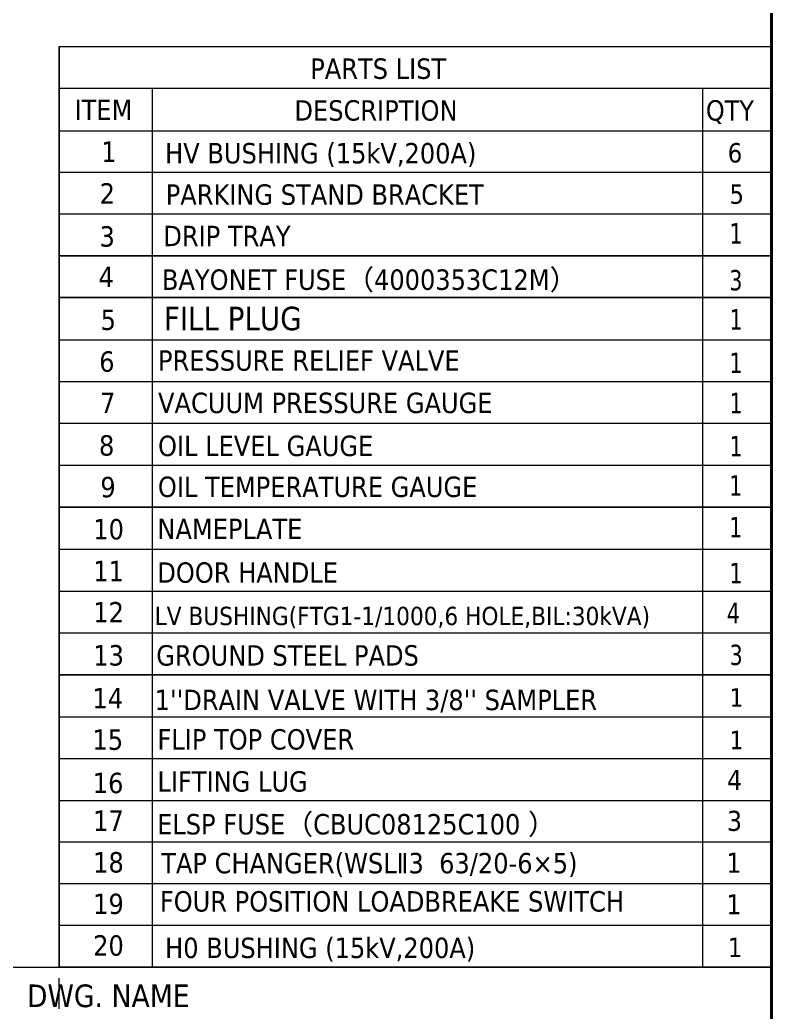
# Model space of a CAD drawing. Header units: millimetres. Extents: x 236326 to 245858, y -181683 to -175236.
# Drawn here: x 243404 to 245230, y -180468 to -178062 of the extents above; entities that cross this region are included whole.
import ezdxf

# ---------------------------------------------------------------- set-up
doc = ezdxf.new("R2010")
doc.units = ezdxf.units.MM
doc.header["$LTSCALE"] = 13
doc.layers.add('1', color=4, linetype='Continuous')
doc.layers.add('铁心', color=3, linetype='Continuous', lineweight=0)
doc.styles.add('Tahoma$001', font='tahoma.ttf', dxfattribs={"height": 2.159784})
doc.styles.add('Tahoma_txtstyle_28.93_0_0', font='tahoma.ttf')
doc.styles.add('Tahoma_txtstyle_30.40_0_0', font='tahoma.ttf')

msp = doc.modelspace()

# ---------------------------------------------------------------- linework, layer by layer
at = {"layer": '1', "const_width": 7.598}
msp.add_lwpolyline([(236890.155, -181443.892), (245225.797, -181443.892), (245225.797, -175452.65), (236890.155, -175452.65), (236890.155, -181443.892)], dxfattribs=at)
at = {"layer": '铁心'}
msp.add_line((241969.687, -180358.522), (245225.797, -180358.522), dxfattribs=at)
for points in [[(243499.286, -180358.522), (243499.286, -178126.576)], [(243499.286, -178126.576), (245225.797, -178126.576), (245225.797, -178227.837)], [(243499.286, -178126.576), (243499.286, -178227.837), (243499.286, -178227.837)], [(243499.286, -178227.837), (245225.797, -178227.837), (245225.797, -178331.199)], [(243499.286, -178227.837), (243499.286, -178331.199), (245225.797, -178331.199)], [(243724.918, -178227.837), (243724.918, -178331.199), (243724.918, -178331.199)], [(245058.458, -178227.837), (245058.458, -180358.522)], [(243499.286, -179243.389), (245225.797, -179243.389), (245225.797, -178331.199)], [(243499.286, -178331.199), (243499.286, -179243.389)], [(243724.918, -178331.199), (243724.918, -179243.389)], [(245225.797, -178432.04), (243499.286, -178432.04), (243499.286, -178432.04)], [(245225.797, -178533.301), (243499.286, -178533.301), (243499.286, -178533.301)], [(243724.918, -178533.301), (243724.918, -178634.142), (243724.918, -178634.142)], [(243499.286, -178634.562), (245225.797, -178634.562), (245225.797, -178735.403)], [(243499.286, -178634.562), (243499.286, -178735.403), (245225.797, -178735.403)], [(245225.797, -178634.562), (243499.286, -178634.562), (243499.286, -178634.562)], [(243499.286, -179447.592), (243499.286, -178634.562), (243499.286, -178634.562)], [(243724.918, -178634.562), (243724.918, -180358.522)], [(243499.286, -178735.403), (243499.286, -180358.522)], [(245225.797, -178735.403), (243499.286, -178735.403), (243499.286, -178735.403)], [(245225.797, -180459.783), (245225.797, -178732.462)], [(245225.797, -178838.765), (243499.286, -178838.765), (243499.286, -178838.765)], [(245225.797, -178838.765), (243499.286, -178838.765), (243499.286, -178838.765)], [(245225.797, -178940.026), (243499.286, -178940.026), (243499.286, -178940.026)], [(245225.797, -178940.026), (243499.286, -178940.026), (243499.286, -178940.026)], [(245225.797, -179040.867), (243499.286, -179040.867), (243499.286, -179040.867)], [(245225.797, -179040.867), (243499.286, -179040.867)], [(245225.797, -179142.128), (243499.286, -179142.128), (243499.286, -179142.128)], [(245225.797, -179142.128), (243499.286, -179142.128), (243499.286, -179142.128)], [(245225.797, -179243.389), (243499.286, -179243.389), (243499.286, -179243.389)], [(245225.797, -179346.331), (243499.286, -179346.331), (243499.286, -179346.331)], [(245225.797, -179447.592), (243499.286, -179447.592), (243499.286, -179447.592)], [(245225.797, -179548.853), (243499.286, -179548.853), (243499.286, -179548.853)], [(243724.918, -179548.853), (243724.918, -180358.522)], [(245225.797, -179649.694), (243499.286, -179649.694)], [(243499.286, -180358.522), (243499.286, -179649.694), (245225.797, -179649.694)], [(243499.286, -179649.694), (243499.286, -180358.522)], [(245225.797, -179752.636), (243499.286, -179752.636)], [(245225.797, -179853.897), (243499.286, -179853.897)], [(245225.797, -179955.158), (243499.286, -179955.158)], [(245225.797, -180055.999), (243499.286, -180055.999)], [(245225.797, -180055.999), (243499.286, -180055.999), (243499.286, -180055.999)], [(245225.797, -180055.999), (243499.286, -180055.999), (243499.286, -180055.999)], [(245225.797, -180055.999), (243499.286, -180055.999), (243499.286, -180055.999)], [(245225.797, -180156.84), (243499.286, -180156.84)], [(245225.797, -180156.84), (243499.286, -180156.84), (243499.286, -180156.84)], [(245225.797, -180156.84), (243499.286, -180156.84), (243499.286, -180156.84)], [(245225.797, -180156.84), (243499.286, -180156.84), (243499.286, -180156.84)], [(245225.797, -180257.681), (243499.286, -180257.681)], [(245225.797, -180257.681), (243499.286, -180257.681), (243499.286, -180257.681)], [(245225.797, -180257.681), (243499.286, -180257.681), (243499.286, -180257.681)], [(245225.797, -180257.681), (243499.286, -180257.681), (243499.286, -180257.681)], [(245225.797, -180358.522), (243499.286, -180358.522)], [(245225.797, -180358.522), (243499.286, -180358.522), (243499.286, -180358.522)], [(245225.797, -180358.522), (243499.286, -180358.522), (243499.286, -180358.522)], [(245225.797, -180358.522), (243499.286, -180358.522), (243499.286, -180358.522)], [(243499.286, -180459.363), (243499.286, -180385.529)]]:
    msp.add_lwpolyline(points, dxfattribs=at)

# ---------------------------------------------------------------- texts
for s, height, style, p in [('PARTS LIST', 49.4841, 'Tahoma_txtstyle_30.40_0_0', (244107.928, -178205.147)), ('ITEM', 49.4841, 'Tahoma_txtstyle_30.40_0_0', (243536.681, -178305.148)), ('DESCRIPTION', 49.48409, 'Tahoma_txtstyle_30.40_0_0', (244069.622, -178306.409)), ('QTY', 49.2664, 'Tahoma$001', (245066.552, -178306.182)), ('1', 49.484, 'Tahoma_txtstyle_30.40_0_0', (243601.388, -178406.409)), (' HV BUSHING (15kV,200A)', 49.484, 'Tahoma_txtstyle_30.40_0_0', (243737.626, -178410.137)), ('6', 47.079, 'Tahoma_txtstyle_28.93_0_0', (245119.485, -178407.88)), ('2', 49.484, 'Tahoma_txtstyle_30.40_0_0', (243597.606, -178507.67)), ('PARKING STAND BRACKET', 49.48409, 'Tahoma_txtstyle_30.40_0_0', (243757.726, -178510.409)), ('5', 47.079, 'Tahoma$001', (245123.687, -178508.091)), ('3', 49.484, 'Tahoma_txtstyle_30.40_0_0', (243597.186, -178611.873)), ('DRIP TRAY ', 49.4841, 'Tahoma_txtstyle_30.40_0_0', (243751.842, -178610.852)), ('4', 49.484, 'Tahoma_txtstyle_30.40_0_0', (243595.085, -178709.772)), ('BAYONET FUSE（4000353C12M）', 49.48409, 'Tahoma_txtstyle_30.40_0_0', (243748.312, -178716.673)), ('5', 49.484, 'Tahoma_txtstyle_30.40_0_0', (243599.851, -178813.975)), ('FILL PLUG', 56.976, 'Tahoma$001', (243753.187, -178814.571)), ('PRESSURE RELIEF VALVE', 49.48409, 'Tahoma_txtstyle_30.40_0_0', (243739.024, -178912.67)), ('6', 49.484, 'Tahoma_txtstyle_30.40_0_0', (243596.424, -178915.236)), ('7', 49.484, 'Tahoma_txtstyle_30.40_0_0', (243598.551, -179015.237)), ('VACUUM PRESSURE GAUGE', 49.48409, 'Tahoma_txtstyle_30.40_0_0', (243739.024, -179015.395)), ('8', 49.484, 'Tahoma_txtstyle_30.40_0_0', (243595.913, -179118.599)), ('OIL LEVEL GAUGE', 49.48409, 'Tahoma_txtstyle_30.40_0_0', (243739.024, -179119.643)), ('9', 49.484, 'Tahoma_txtstyle_30.40_0_0', (243599.282, -179219.65)), ('OIL TEMPERATURE GAUGE ', 49.48409, 'Tahoma_txtstyle_30.40_0_0', (243738.662, -179218.959)), ('10', 49.4841, 'Tahoma_txtstyle_30.40_0_0', (243582.06, -179321.751)), ('NAMEPLATE', 49.4841, 'Tahoma_txtstyle_30.40_0_0', (243737.626, -179320.911)), ('11', 49.4841, 'Tahoma_txtstyle_30.40_0_0', (243582.06, -179423.012)), ('DOOR HANDLE', 49.48409, 'Tahoma_txtstyle_30.40_0_0', (243737.218, -179426.824)), ('12', 49.4841, 'Tahoma_txtstyle_30.40_0_0', (243582.06, -179523.013)), ('LV BUSHING(FTG1-1/1000,6 HOLE,BIL:30kVA)', 44.53568, 'Tahoma_txtstyle_30.40_0_0', (243730.787, -179529.558)), ('13', 49.4841, 'Tahoma_txtstyle_30.40_0_0', (243582.06, -179627.425)), ('GROUND STEEL PADS', 49.48409, 'Tahoma_txtstyle_30.40_0_0', (243734.685, -179627.635)), ('14', 49.4841, 'Tahoma_txtstyle_30.40_0_0', (243580.17, -179731.455)), ("1''DRAIN VALVE WITH 3/8'' SAMPLER ", 49.48409, 'Tahoma_txtstyle_30.40_0_0', (243730.903, -179735.596)), ('1', 44.398, 'Tahoma$001', (245124.107, -179727.006)), ('15', 49.4841, 'Tahoma_txtstyle_30.40_0_0', (243580.17, -179831.8)), ('FLIP TOP COVER', 49.48409, 'Tahoma_txtstyle_30.40_0_0', (243737.626, -179831.208)), ('1', 44.699, 'Tahoma$001', (245124.107, -179830.368)), ('16', 49.4841, 'Tahoma_txtstyle_30.40_0_0', (243580.86, -179936.856)), ('LIFTING LUG', 49.48409, 'Tahoma_txtstyle_30.40_0_0', (243737.626, -179933.16)), ('4', 48.568, 'Tahoma$001', (245117.804, -179929.108)), ('17', 49.4841, 'Tahoma_txtstyle_30.40_0_0', (243581.787, -180028.406)), ('ELSP FUSE（CBUC08125C100 ）', 49.48409, 'Tahoma_txtstyle_30.40_0_0', (243736.868, -180036.923)), ('3', 48.568, 'Tahoma$001', (245117.804, -180028.268)), ('18', 49.4841, 'Tahoma_txtstyle_30.40_0_0', (243581.787, -180129.247)), ('TAP CHANGER(WSLⅡ3  63/20-6×5)', 49.48409, 'Tahoma_txtstyle_30.40_0_0', (243746.842, -180131.249)), ('1', 48.568, 'Tahoma$001', (245116.295, -180129.961)), ('19', 49.4841, 'Tahoma_txtstyle_30.40_0_0', (243581.787, -180230.088)), ('FOUR POSITION LOADBREAKE SWITCH', 49.48409, 'Tahoma_txtstyle_30.40_0_0', (243743.352, -180223.935)), ('1', 48.568, 'Tahoma$001', (245116.295, -180230.802)), ('20', 49.4841, 'Tahoma_txtstyle_30.40_0_0', (243581.787, -180330.929)), (' H0 BUSHING (15kV,200A)', 49.484, 'Tahoma_txtstyle_30.40_0_0', (243737.626, -180336.62)), ('1', 47.079, 'Tahoma_txtstyle_28.93_0_0', (245119.485, -180334.363)), ('DWG. NAME', 54.83, 'Tahoma_txtstyle_30.40_0_0', (243421.294, -180455.575))]:
    msp.add_text(s, height=height, dxfattribs=dict(at, style=style)).set_placement(p)
at = {"layer": '铁心', "style": 'Tahoma_txtstyle_30.40_0_0', "width": 0.85}
for s, p in [('1', (245123.575, -178604.488)), ('3', (245123.51, -178717.994)), ('1', (245124.107, -178812.924)), ('1', (245123.51, -178918.415)), ('1', (245124.107, -179015.657)), ('1', (245124.107, -179120.279)), ('1', (245123.313, -179215.592)), ('1', (245123.313, -179316.853)), ('1', (245123.51, -179428.082)), ('4', (245117.198, -179524.904)), ('3', (245124.107, -179626.375))]:
    msp.add_text(s, height=49.484, dxfattribs=at).set_placement(p)

doc.saveas('drawing.dxf')
